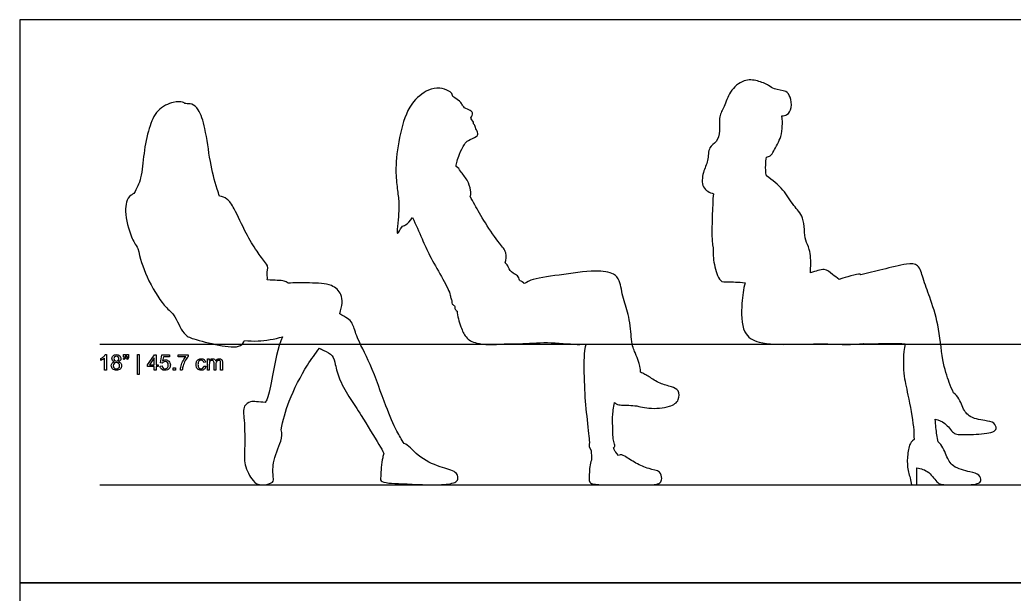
# Model space of a CAD drawing. Header units: millimetres. Extents: x 11.2 to 50.9, y -0.3 to 14.1.
# Drawn here: x 21.646 to 24.874, y 12.09 to 13.955 of the extents above; entities that cross this region are included whole.
import ezdxf

# ---------------------------------------------------------------- set-up
doc = ezdxf.new("R2010")
doc.units = ezdxf.units.MM
for name, color, linetype, true_color in [('AG-DIAGRAM', 7, 'Continuous', 0xfecc66), ('AG-GUIDES', 7, 'Continuous', 0xcccccc), ('AG-OUTLINE', 7, 'Continuous', 0x8000ff), ('X-VPRT', 6, 'Continuous', 0xff00ff)]:
    doc.layers.add(name, color=color, linetype=linetype, true_color=true_color)

msp = doc.modelspace()

# ---------------------------------------------------------------- linework, layer by layer
at = {"layer": 'AG-DIAGRAM'}
msp.add_line((21.9063, 12.4451), (31.503, 12.4451), dxfattribs=at)
at = {"layer": 'AG-GUIDES'}
msp.add_line((21.9063, 12.9023), (31.503, 12.9023), dxfattribs=at)
for points in [[(21.9092, 12.8494), (21.9092, 12.8554)], [(21.9276, 12.8178), (21.9215, 12.8178), (21.9215, 12.8569)], [(21.9236, 12.8681), (21.9276, 12.8681), (21.9276, 12.8178)], [(21.9833, 12.8518), (21.9818, 12.8542)], [(21.9824, 12.8611), (21.9824, 12.8684), (21.989, 12.8684), (21.989, 12.8626)], [(21.9857, 12.8611), (21.9824, 12.8611)], [(21.9938, 12.8518), (21.9923, 12.8542)], [(21.9929, 12.8611), (21.9929, 12.8684), (21.9995, 12.8684), (21.9995, 12.8626)], [(21.9962, 12.8611), (21.9929, 12.8611)], [(22.1086, 12.8406), (22.1026, 12.8413), (22.1077, 12.8672), (22.1324, 12.8672), (22.1324, 12.8611), (22.1125, 12.8611), (22.1098, 12.8476)], [(22.1604, 12.8611), (22.1604, 12.8672), (22.1929, 12.8672), (22.1929, 12.8623)], [(22.1848, 12.8611), (22.1604, 12.8611)], [(22.255, 12.8178), (22.255, 12.8539), (22.2607, 12.8539), (22.2607, 12.8488)], [(22.1017, 12.8307), (22.108, 12.8313)], [(22.1736, 12.8178), (22.1673, 12.8178)], [(22.2492, 12.8434), (22.2432, 12.8425)], [(22.2438, 12.831), (22.2498, 12.8301)], [(22.2613, 12.8364), (22.2613, 12.8178), (22.255, 12.8178)], [(22.2827, 12.8388), (22.2827, 12.8178), (22.2767, 12.8178), (22.2767, 12.8413)], [(22.3044, 12.8425), (22.3044, 12.8178), (22.298, 12.8178), (22.298, 12.8403)]]:
    msp.add_lwpolyline(points, dxfattribs=at)
for points in [[(22.0285, 12.8033), (22.0285, 12.8687), (22.0339, 12.8687), (22.0339, 12.8033)], [(22.0824, 12.8178), (22.0824, 12.8295), (22.0607, 12.8295), (22.0607, 12.8352), (22.0836, 12.8678), (22.0884, 12.8678), (22.0884, 12.8352), (22.0953, 12.8352), (22.0953, 12.8295), (22.0884, 12.8295), (22.0884, 12.8178)], [(22.0824, 12.8352), (22.0824, 12.8578), (22.0667, 12.8352)], [(22.1441, 12.8178), (22.1441, 12.8247), (22.1511, 12.8247), (22.1511, 12.8178)]]:
    msp.add_lwpolyline(points, close=True, dxfattribs=at)
for points in [[(21.9092, 12.8554), (21.9125, 12.8569), (21.9155, 12.859), (21.9182, 12.8611)], [(21.9155, 12.8527), (21.9131, 12.8512), (21.911, 12.85), (21.9092, 12.8494)], [(21.9215, 12.8569), (21.92, 12.8554), (21.9179, 12.8539), (21.9155, 12.8527)], [(21.9182, 12.8611), (21.9206, 12.8635), (21.9224, 12.8656), (21.9236, 12.8681)], [(21.9453, 12.8551), (21.9453, 12.8587), (21.9465, 12.8617), (21.9492, 12.8641)], [(21.9471, 12.8488), (21.9459, 12.8506), (21.9453, 12.8527), (21.9453, 12.8551)], [(21.9529, 12.8449), (21.9502, 12.8458), (21.9483, 12.847), (21.9471, 12.8488)], [(21.9492, 12.8641), (21.952, 12.8666), (21.9553, 12.8681), (21.9598, 12.8681)], [(21.9538, 12.8605), (21.9523, 12.859), (21.9517, 12.8572), (21.9517, 12.8551)], [(21.9517, 12.8551), (21.9517, 12.8527), (21.9523, 12.8509), (21.9538, 12.8494)], [(21.9598, 12.8629), (21.9574, 12.8629), (21.9556, 12.862), (21.9538, 12.8605)], [(21.9538, 12.8494), (21.9553, 12.8479), (21.9574, 12.8473), (21.9598, 12.8473)], [(21.9598, 12.8681), (21.964, 12.8681), (21.9676, 12.8666), (21.9703, 12.8641)], [(21.9655, 12.8605), (21.964, 12.862), (21.9622, 12.8629), (21.9598, 12.8629)], [(21.9598, 12.8473), (21.9622, 12.8473), (21.964, 12.8479), (21.9655, 12.8494)], [(21.9679, 12.8548), (21.9679, 12.8572), (21.967, 12.859), (21.9655, 12.8605)], [(21.9655, 12.8494), (21.967, 12.8509), (21.9679, 12.8527), (21.9679, 12.8548)], [(21.9724, 12.8488), (21.9712, 12.847), (21.9694, 12.8458), (21.9667, 12.8449)], [(21.9703, 12.8641), (21.973, 12.8614), (21.9742, 12.8584), (21.9742, 12.8548)], [(21.9742, 12.8548), (21.9742, 12.8524), (21.9736, 12.8506), (21.9724, 12.8488)], [(21.9818, 12.8542), (21.983, 12.8548), (21.9839, 12.8554), (21.9845, 12.8566)], [(21.9878, 12.856), (21.9869, 12.8542), (21.9854, 12.8527), (21.9833, 12.8518)], [(21.9845, 12.8566), (21.9851, 12.8578), (21.9854, 12.8593), (21.9857, 12.8611)], [(21.989, 12.8626), (21.989, 12.8596), (21.9887, 12.8572), (21.9878, 12.856)], [(21.9923, 12.8542), (21.9935, 12.8548), (21.9944, 12.8554), (21.995, 12.8566)], [(21.9983, 12.856), (21.9974, 12.8542), (21.9959, 12.8527), (21.9938, 12.8518)], [(21.995, 12.8566), (21.9956, 12.8578), (21.9959, 12.8593), (21.9962, 12.8611)], [(21.9995, 12.8626), (21.9995, 12.8596), (21.9992, 12.8572), (21.9983, 12.856)], [(22.1098, 12.8476), (22.1128, 12.8497), (22.1158, 12.8509), (22.1191, 12.8509)], [(22.1191, 12.8509), (22.1236, 12.8509), (22.1273, 12.8494), (22.1303, 12.8464)], [(22.1697, 12.8319), (22.1712, 12.8373), (22.1733, 12.8428), (22.1761, 12.8482)], [(22.1761, 12.8482), (22.1788, 12.8533), (22.1818, 12.8575), (22.1848, 12.8611)], [(22.1833, 12.8488), (22.1803, 12.8431), (22.1779, 12.8373), (22.1761, 12.8313)], [(22.1929, 12.8623), (22.1896, 12.859), (22.1866, 12.8545), (22.1833, 12.8488)], [(22.22, 12.8458), (22.2215, 12.8488), (22.2233, 12.8512), (22.2261, 12.8524)], [(22.2261, 12.8524), (22.2288, 12.8539), (22.2315, 12.8548), (22.2348, 12.8548)], [(22.2351, 12.8497), (22.2318, 12.8497), (22.2294, 12.8485), (22.2273, 12.8464)], [(22.2348, 12.8548), (22.2387, 12.8548), (22.242, 12.8536), (22.2444, 12.8518)], [(22.2402, 12.8479), (22.2387, 12.8491), (22.2369, 12.8497), (22.2351, 12.8497)], [(22.2444, 12.8518), (22.2468, 12.8497), (22.2486, 12.847), (22.2492, 12.8434)], [(22.2607, 12.8488), (22.2616, 12.8506), (22.2631, 12.8521), (22.2652, 12.853)], [(22.2652, 12.853), (22.267, 12.8542), (22.2691, 12.8548), (22.2715, 12.8548)], [(22.2703, 12.8494), (22.2685, 12.8494), (22.267, 12.8491), (22.2655, 12.8479)], [(22.2752, 12.8473), (22.2742, 12.8488), (22.2724, 12.8494), (22.2703, 12.8494)], [(22.2715, 12.8548), (22.2742, 12.8548), (22.2764, 12.8542), (22.2782, 12.853)], [(22.2782, 12.853), (22.28, 12.8518), (22.2812, 12.8503), (22.2818, 12.8485)], [(22.2818, 12.8485), (22.2848, 12.8527), (22.2884, 12.8548), (22.2929, 12.8548)], [(22.2917, 12.8494), (22.289, 12.8494), (22.2869, 12.8485), (22.2854, 12.847)], [(22.2953, 12.8485), (22.2944, 12.8491), (22.2932, 12.8494), (22.2917, 12.8494)], [(22.2929, 12.8548), (22.2965, 12.8548), (22.2995, 12.8536), (22.3014, 12.8518)], [(22.2974, 12.8458), (22.2971, 12.847), (22.2965, 12.8479), (22.2953, 12.8485)], [(22.3014, 12.8518), (22.3032, 12.8497), (22.3044, 12.8467), (22.3044, 12.8425)], [(21.9432, 12.8322), (21.9432, 12.8352), (21.9441, 12.8379), (21.9456, 12.8403)], [(21.9477, 12.8211), (21.9447, 12.8241), (21.9432, 12.8277), (21.9432, 12.8322)], [(21.9456, 12.8403), (21.9474, 12.8425), (21.9498, 12.844), (21.9529, 12.8449)], [(21.9598, 12.8172), (21.955, 12.8172), (21.9508, 12.8184), (21.9477, 12.8211)], [(21.9526, 12.8391), (21.9505, 12.8373), (21.9495, 12.8349), (21.9495, 12.8322)], [(21.9495, 12.8322), (21.9495, 12.8304), (21.9502, 12.8286), (21.9508, 12.8271)], [(21.9508, 12.8271), (21.9517, 12.8253), (21.9529, 12.8241), (21.9547, 12.8232)], [(21.9598, 12.8422), (21.9568, 12.8422), (21.9544, 12.8413), (21.9526, 12.8391)], [(21.9547, 12.8232), (21.9562, 12.8223), (21.958, 12.8217), (21.9598, 12.8217)], [(21.967, 12.8391), (21.9652, 12.8413), (21.9625, 12.8422), (21.9598, 12.8422)], [(21.9598, 12.8217), (21.9628, 12.8217), (21.9652, 12.8229), (21.967, 12.8247)], [(21.9718, 12.8211), (21.9688, 12.8184), (21.9646, 12.8172), (21.9598, 12.8172)], [(21.9667, 12.8449), (21.97, 12.8437), (21.9721, 12.8422), (21.9739, 12.84)], [(21.97, 12.8319), (21.97, 12.8349), (21.9691, 12.8373), (21.967, 12.8391)], [(21.967, 12.8247), (21.9691, 12.8265), (21.97, 12.8289), (21.97, 12.8319)], [(21.9764, 12.8319), (21.9764, 12.8277), (21.9748, 12.8241), (21.9718, 12.8211)], [(21.9739, 12.84), (21.9755, 12.8376), (21.9764, 12.8349), (21.9764, 12.8319)], [(22.1065, 12.8205), (22.1038, 12.8232), (22.102, 12.8265), (22.1017, 12.8307)], [(22.1176, 12.8172), (22.1131, 12.8172), (22.1095, 12.8181), (22.1065, 12.8205)], [(22.108, 12.8313), (22.1086, 12.828), (22.1098, 12.8259), (22.1113, 12.8241)], [(22.1122, 12.844), (22.1107, 12.8431), (22.1095, 12.8419), (22.1086, 12.8406)], [(22.1113, 12.8241), (22.1131, 12.8226), (22.1152, 12.8217), (22.1176, 12.8217)], [(22.1176, 12.8455), (22.1155, 12.8455), (22.1137, 12.8449), (22.1122, 12.844)], [(22.1255, 12.8425), (22.1233, 12.8443), (22.1206, 12.8455), (22.1176, 12.8455)], [(22.1176, 12.8217), (22.1206, 12.8217), (22.123, 12.8229), (22.1252, 12.8253)], [(22.1309, 12.8229), (22.1276, 12.8187), (22.1233, 12.8172), (22.1176, 12.8172)], [(22.1252, 12.8253), (22.1273, 12.8274), (22.1282, 12.8304), (22.1282, 12.834)], [(22.1282, 12.834), (22.1282, 12.8376), (22.1273, 12.8403), (22.1255, 12.8425)], [(22.1303, 12.8464), (22.1333, 12.8434), (22.1348, 12.8394), (22.1348, 12.8346)], [(22.1348, 12.8346), (22.1348, 12.8301), (22.1336, 12.8262), (22.1309, 12.8229)], [(22.1673, 12.8178), (22.1673, 12.8217), (22.1682, 12.8262), (22.1697, 12.8319)], [(22.1761, 12.8313), (22.1748, 12.8271), (22.1739, 12.8226), (22.1736, 12.8178)], [(22.2182, 12.8355), (22.2182, 12.8394), (22.2188, 12.8431), (22.22, 12.8458)], [(22.2227, 12.8217), (22.2197, 12.825), (22.2182, 12.8295), (22.2182, 12.8355)], [(22.2348, 12.8172), (22.2297, 12.8172), (22.2258, 12.8184), (22.2227, 12.8217)], [(22.2273, 12.8464), (22.2255, 12.8443), (22.2245, 12.8406), (22.2245, 12.8358)], [(22.2245, 12.8358), (22.2245, 12.831), (22.2255, 12.8274), (22.2273, 12.8253)], [(22.2273, 12.8253), (22.2291, 12.8229), (22.2315, 12.822), (22.2345, 12.822)], [(22.2345, 12.822), (22.2369, 12.822), (22.239, 12.8226), (22.2408, 12.8241)], [(22.2447, 12.8205), (22.242, 12.8181), (22.2387, 12.8172), (22.2348, 12.8172)], [(22.2432, 12.8425), (22.2426, 12.8449), (22.2417, 12.8467), (22.2402, 12.8479)], [(22.2408, 12.8241), (22.2423, 12.8256), (22.2432, 12.8277), (22.2438, 12.831)], [(22.2498, 12.8301), (22.2492, 12.8259), (22.2474, 12.8226), (22.2447, 12.8205)], [(22.2622, 12.844), (22.2616, 12.8422), (22.2613, 12.8397), (22.2613, 12.8364)], [(22.2655, 12.8479), (22.264, 12.847), (22.2628, 12.8458), (22.2622, 12.844)], [(22.2767, 12.8413), (22.2767, 12.844), (22.2761, 12.8461), (22.2752, 12.8473)], [(22.2854, 12.847), (22.2836, 12.8452), (22.2827, 12.8425), (22.2827, 12.8388)], [(22.298, 12.8403), (22.298, 12.8431), (22.298, 12.8446), (22.2974, 12.8458)]]:
    msp.add_open_spline(points, degree=3, dxfattribs=at)
at = {"layer": 'AG-OUTLINE'}
for points, knots in [([(24.1204, 13.6434), (24.1261, 13.6435), (24.1389, 13.6454), (24.1551, 13.6702), (24.1484, 13.705), (24.1357, 13.7266), (24.0944, 13.7281), (24.078, 13.7436), (24.0402, 13.7595), (23.9957, 13.7636), (23.9486, 13.7237), (23.9356, 13.6738), (23.9135, 13.6418), (23.9217, 13.595), (23.9103, 13.558), (23.8809, 13.5428), (23.8822, 13.4963), (23.8634, 13.462), (23.8574, 13.4086), (23.886, 13.3945), (23.8986, 13.3907)], [0, 0, 0, 0, 0.235612, 0.527747, 0.859961, 1.13225, 1.478452, 1.748157, 2.104177, 2.476743, 2.905127, 3.311287, 3.656408, 4.039997, 4.38234, 4.686946, 5.052543, 5.418436, 5.807415, 6.158805, 6.158805, 6.158805, 6.158805]), ([(23.0504, 13.7134), (23.0484, 13.7182), (23.0385, 13.7264), (23.0071, 13.7365), (22.9692, 13.7302), (22.9094, 13.6838), (22.8787, 13.5874), (22.8651, 13.4852), (22.8691, 13.4225), (22.8766, 13.3708), (22.8786, 13.3341), (22.8654, 13.2379), (22.8856, 13.2878), (22.8977, 13.2857), (22.9134, 13.3027), (22.9216, 13.3137)], [0, 0, 0, 0, 0.19621, 0.494449, 0.838001, 1.318898, 1.897253, 2.48108, 2.93617, 3.331414, 3.724506, 4.183485, 4.468347, 4.681467, 4.954842, 4.954842, 4.954842, 4.954842]), ([(22.2947, 13.3832), (22.292, 13.3905), (22.2796, 13.4265), (22.2627, 13.4945), (22.2504, 13.6), (22.23, 13.6632), (22.2068, 13.6843), (22.1844, 13.6817), (22.1742, 13.6897), (22.1416, 13.6908), (22.0886, 13.6643), (22.0639, 13.6023), (22.0473, 13.5227), (22.043, 13.442), (22.0257, 13.4078), (22.0168, 13.3917)], [-4.984303, -4.984303, -4.984303, -4.984303, -4.848546, -4.314217, -3.73829, -3.293443, -3.004101, -2.758075, -2.569399, -2.267617, -1.854005, -1.410203, -0.90547, -0.410724, 0, 0, 0, 0]), ([(23.0624, 13.4794), (23.0632, 13.4853), (23.0657, 13.4977), (23.0725, 13.5194), (23.0892, 13.5518), (23.1003, 13.5647), (23.1297, 13.5743), (23.1355, 13.5871), (23.1262, 13.6012), (23.1239, 13.6153), (23.1183, 13.6171), (23.1203, 13.6243), (23.1135, 13.6299), (23.1091, 13.6378), (23.1151, 13.6441), (23.1174, 13.6539), (23.1085, 13.6618), (23.0894, 13.6681), (23.0811, 13.6816), (23.08, 13.6874), (23.06, 13.7009), (23.052, 13.7066)], [0, 0, 0, 0, 0.242481, 0.520592, 0.861842, 1.10406, 1.412852, 1.605609, 1.837526, 2.048225, 2.166287, 2.304205, 2.471625, 2.631931, 2.791209, 2.960678, 3.146779, 3.405728, 3.621065, 3.769543, 4.072414, 4.072414, 4.072414, 4.072414]), ([(24.0703, 13.5096), (24.0752, 13.5103), (24.0852, 13.5136), (24.0945, 13.5305), (24.1202, 13.5763), (24.1212, 13.6087), (24.1228, 13.6298), (24.1204, 13.6434)], [-4.040069, -4.040069, -4.040069, -4.040069, -3.849919, -3.582944, -3.150249, -2.798884, -2.485775, -2.485775, -2.485775, -2.485775]), ([(24.0703, 13.4484), (24.0674, 13.4608), (24.0673, 13.4845), (24.0689, 13.5011), (24.0703, 13.5096)], [7.1780921, 7.1780921, 7.1780921, 7.1780921, 7.5203543, 7.8213757, 7.8213757, 7.8213757, 7.8213757]), ([(23.1083, 13.3825), (23.1113, 13.3876), (23.1102, 13.4038), (23.101, 13.4356), (23.0761, 13.4633), (23.0707, 13.4751), (23.0624, 13.4794)], [2.119516, 2.119516, 2.119516, 2.119516, 2.376853, 2.729515, 3.093021, 3.351291, 3.351291, 3.351291, 3.351291]), ([(24.2132, 13.1343), (24.2135, 13.1505), (24.2156, 13.1659), (24.2117, 13.2156), (24.1927, 13.2378), (24.195, 13.3167), (24.1569, 13.3509), (24.1266, 13.4062), (24.0898, 13.4355), (24.0703, 13.4484)], [0.813068, 0.813068, 0.813068, 0.813068, 0.863368, 1.233772, 1.546632, 2.028475, 2.429875, 2.874638, 3.350978, 3.350978, 3.350978, 3.350978]), ([(22.0168, 13.3917), (22.0134, 13.3901), (21.9938, 13.3784), (21.9832, 13.3318), (22.0045, 13.2553), (22.0211, 13.225), (22.0297, 13.2132)], [-5.621239, -5.621239, -5.621239, -5.621239, -5.539585, -5.126563, -4.615824, -4.305834, -4.305834, -4.305834, -4.305834]), ([(22.4492, 13.1375), (22.454, 13.1561), (22.4413, 13.167), (22.4144, 13.2069), (22.3794, 13.2609), (22.345, 13.3406), (22.3215, 13.3754), (22.303, 13.3815), (22.2947, 13.3832)], [-2.56974, -2.56974, -2.56974, -2.56974, -2.286627, -1.84933, -1.321458, -0.721562, -0.320178, 0, 0, 0, 0]), ([(23.2215, 13.1659), (23.2255, 13.1757), (23.228, 13.2017), (23.2015, 13.2302), (23.1568, 13.2947), (23.124, 13.3535), (23.1133, 13.3731), (23.1083, 13.3825)], [2.521242, 2.521242, 2.521242, 2.521242, 2.848024, 3.197688, 3.712603, 4.185709, 4.509362, 4.509362, 4.509362, 4.509362]), ([(23.8986, 13.3907), (23.8956, 13.3807), (23.897, 13.3424), (23.8891, 13.2343), (23.8977, 13.2148)], [-3.695585, -3.695585, -3.695585, -3.695585, -3.296292, -2.08374, -2.08374, -2.08374, -2.08374]), ([(22.9216, 13.3137), (22.9314, 13.2905), (22.9522, 13.2441), (22.9764, 13.1887), (23.0141, 13.1248), (23.0441, 13.068), (23.0444, 13.053), (23.0485, 13.0463), (23.0484, 13.0405), (23.0485, 13.0306), (23.0598, 13.0276), (23.0567, 13.017), (23.0625, 13.0123), (23.0657, 13.0097)], [0, 0, 0, 0, 0.498378, 0.944579, 1.448838, 1.901611, 2.110099, 2.259453, 2.397408, 2.566817, 2.738121, 2.909207, 3.075935, 3.075935, 3.075935, 3.075935]), ([(22.0297, 13.2132), (22.0362, 13.1816), (22.0531, 13.1237), (22.112, 13.0243), (22.1477, 13.0026), (22.1754, 12.9325), (22.2112, 12.9178), (22.2903, 12.8981), (22.3594, 12.8877), (22.3724, 12.9071), (22.3757, 12.9143)], [0.000138, 0.000138, 0.000138, 0.000138, 0.548822, 1.120989, 1.492246, 1.96175, 2.307512, 2.830475, 3.305189, 3.508732, 3.508732, 3.508732, 3.508732]), ([(23.8977, 13.2148), (23.8965, 13.197), (23.8984, 13.1646), (23.916, 13.102), (23.9477, 13.1055), (23.9784, 13.1034), (24.0014, 13.1018)], [0.008235, 0.008235, 0.008235, 0.008235, 0.42096, 0.837028, 1.131031, 1.596112, 1.596112, 1.596112, 1.596112]), ([(23.2687, 13.1096), (23.2679, 13.1151), (23.2632, 13.1259), (23.2438, 13.1329), (23.232, 13.149), (23.2283, 13.1625), (23.2215, 13.1659)], [5.504176, 5.504176, 5.504176, 5.504176, 5.74707, 6.027495, 6.450589, 6.695326, 6.695326, 6.695326, 6.695326]), ([(23.6614, 12.8106), (23.6622, 12.8159), (23.6605, 12.8303), (23.6469, 12.8681), (23.6439, 12.8751), (23.6357, 12.8923), (23.6313, 12.9191), (23.6267, 12.9932), (23.6036, 13.0471), (23.5961, 13.1082), (23.5752, 13.1345), (23.5092, 13.1442), (23.3986, 13.1259), (23.2982, 13.1139), (23.2848, 13.095), (23.2789, 13.104), (23.2721, 13.1079), (23.2687, 13.1096)], [-5.303375, -5.303375, -5.303375, -5.303375, -5.124943, -4.875793, -4.716253, -4.480282, -4.17851, -3.6909, -3.236277, -2.798389, -2.490036, -2.046136, -1.416353, -0.839737, -0.421984, -0.191903, -0.000015, -0.000015, -0.000015, -0.000015]), ([(24.3069, 13.1124), (24.2995, 13.1179), (24.2817, 13.1302), (24.259, 13.1518), (24.2306, 13.1384), (24.2132, 13.1343)], [4.81749, 4.81749, 4.81749, 4.81749, 5.100452, 5.483021, 5.914202, 5.914202, 5.914202, 5.914202]), ([(24.678, 12.7443), (24.6727, 12.755), (24.6613, 12.7801), (24.6397, 12.8519), (24.631, 12.9649), (24.6014, 13.0529), (24.579, 13.1133), (24.5661, 13.1629), (24.5218, 13.1649), (24.4464, 13.143), (24.4004, 13.1334), (24.3767, 13.1277)], [-4.275015, -4.275015, -4.275015, -4.275015, -3.936414, -3.411457, -2.784364, -2.223156, -1.75092, -1.366221, -1.015144, -0.498142, 0, 0, 0, 0]), ([(22.4496, 13.1113), (22.45, 13.1166), (22.4495, 13.1265), (22.4494, 13.1346), (22.4492, 13.1375)], [-0.4147044, -0.4147044, -0.4147044, -0.4147044, -0.2653275, -0.1679785, -0.1679785, -0.1679785, -0.1679785]), ([(22.5169, 13.1004), (22.5129, 13.1031), (22.5064, 13.1098), (22.4736, 13.1087), (22.4496, 13.1113)], [0, 0, 0, 0, 0.2174402, 0.5631595, 0.5631595, 0.5631595, 0.5631595]), ([(24.3767, 13.1277), (24.3743, 13.1328), (24.3288, 13.1199), (24.31, 13.1135), (24.3069, 13.1124)], [-0.8641795, -0.8641795, -0.8641795, -0.8641795, -0.3319386, -0.208722, -0.208722, -0.208722, -0.208722]), ([(22.6849, 13.0003), (22.6936, 13.0267), (22.6954, 13.0648), (22.6582, 13.0992), (22.5903, 13.1013), (22.5366, 13.101), (22.5169, 13.1004)], [-7.160215, -7.160215, -7.160215, -7.160215, -6.715061, -6.341326, -5.854279, -5.410091, -5.410091, -5.410091, -5.410091]), ([(24.0014, 13.1018), (23.9953, 13.08), (23.9886, 13.0371), (23.9882, 12.9363), (24.0488, 12.9004), (24.1572, 12.9016), (24.2814, 12.9039), (24.3425, 12.8994), (24.3792, 12.9044), (24.3962, 12.903), (24.4212, 12.9022), (24.4338, 12.904)], [0.008425, 0.008425, 0.008425, 0.008425, 0.484866, 1.043138, 1.475486, 2.086763, 2.740488, 3.203545, 3.612227, 3.862495, 4.265906, 4.265906, 4.265906, 4.265906]), ([(23.0657, 13.0097), (23.0669, 12.993), (23.0763, 12.9606), (23.0937, 12.9211), (23.1304, 12.9002), (23.186, 12.8996), (23.2187, 12.9032)], [0, 0, 0, 0, 0.406136, 0.719872, 1.077038, 1.605257, 1.605257, 1.605257, 1.605257]), ([(22.8939, 12.579), (22.8854, 12.5929), (22.8676, 12.6228), (22.8325, 12.7019), (22.7885, 12.8347), (22.7383, 12.9242), (22.728, 12.9705), (22.7106, 12.9863), (22.6949, 12.9948), (22.6849, 13.0003)], [0, 0, 0, 0, 0.397549, 0.980656, 1.700981, 2.305742, 2.696976, 2.974256, 3.273716, 3.273716, 3.273716, 3.273716]), ([(22.3757, 12.9143), (22.3903, 12.9127), (22.4198, 12.9104), (22.4735, 12.9182), (22.4992, 12.9262)], [0, 0, 0, 0, 0.3780389, 0.8891411, 0.8891411, 0.8891411, 0.8891411]), ([(22.4992, 12.9262), (22.4838, 12.891), (22.4667, 12.8033), (22.4545, 12.7321), (22.4452, 12.7161), (22.4431, 12.7127)], [0.810524, 0.810524, 0.810524, 0.810524, 1.461312, 1.973104, 2.115405, 2.115405, 2.115405, 2.115405]), ([(22.4944, 12.6236), (22.5007, 12.6553), (22.5164, 12.7168), (22.5728, 12.8279), (22.6057, 12.8709), (22.6189, 12.8888)], [-9.490757, -9.490757, -9.490757, -9.490757, -8.930011, -8.278953, -7.874029, -7.874029, -7.874029, -7.874029]), ([(22.6189, 12.8888), (22.6236, 12.8866), (22.6388, 12.8789), (22.6635, 12.8669), (22.6707, 12.8344), (22.6828, 12.784), (22.7199, 12.7225), (22.754, 12.6732), (22.8115, 12.5763), (22.8243, 12.5566), (22.8285, 12.5471)], [0.221468, 0.221468, 0.221468, 0.221468, 0.366744, 0.700641, 1.023322, 1.44764, 1.936604, 2.413149, 3.027879, 3.367867, 3.367867, 3.367867, 3.367867]), ([(23.2187, 12.9032), (23.2465, 12.9028), (23.2896, 12.9037), (23.3692, 12.9107), (23.4595, 12.8985), (23.4878, 12.9045), (23.4772, 12.8878), (23.4774, 12.781), (23.483, 12.6957), (23.4936, 12.6066), (23.496, 12.5792), (23.494, 12.5772), (23.4942, 12.5687), (23.501, 12.5562)], [0.129842, 0.129842, 0.129842, 0.129842, 0.475531, 1.051243, 1.638767, 1.91747, 2.129714, 2.607358, 3.191505, 3.76377, 4.068057, 4.259771, 4.473639, 4.473639, 4.473639, 4.473639]), ([(24.4338, 12.904), (24.4477, 12.9044), (24.4664, 12.9046), (24.489, 12.9048), (24.5202, 12.9033), (24.5139, 12.8701), (24.5138, 12.8057), (24.5297, 12.7401), (24.5495, 12.6338), (24.5492, 12.6062), (24.5494, 12.5923)], [0, 0, 0, 0, 0.30935, 0.646118, 0.646118, 0.646118, 1.219962, 1.720131, 2.31285, 2.689203, 2.689203, 2.689203, 2.689203]), ([(23.5764, 12.7122), (23.5809, 12.7094), (23.5903, 12.702), (23.6395, 12.7059), (23.6867, 12.6909), (23.7553, 12.695), (23.7885, 12.7182), (23.7875, 12.7537), (23.7606, 12.7649), (23.7245, 12.7724), (23.6905, 12.7958), (23.6763, 12.8039), (23.6663, 12.8086), (23.6614, 12.8106)], [0.00174, 0.00174, 0.00174, 0.00174, 0.227658, 0.614624, 1.032013, 1.500486, 1.846204, 2.148984, 2.43844, 2.793971, 3.158343, 3.390507, 3.617057, 3.617057, 3.617057, 3.617057]), ([(24.6185, 12.658), (24.6293, 12.6557), (24.6529, 12.6474), (24.6759, 12.6123), (24.6931, 12.6077), (24.7429, 12.6081), (24.8042, 12.6132), (24.8197, 12.6275), (24.8093, 12.6498), (24.7783, 12.6531), (24.7239, 12.6639), (24.7066, 12.698), (24.6926, 12.7338), (24.678, 12.7443)], [0.745247, 0.745247, 0.745247, 0.745247, 1.055217, 1.442784, 1.683539, 2.110329, 2.587101, 2.825757, 3.082499, 3.415132, 3.851613, 4.222568, 4.602356, 4.602356, 4.602356, 4.602356]), ([(22.4431, 12.7127), (22.433, 12.7139), (22.4125, 12.7152), (22.395, 12.7174), (22.3688, 12.7008), (22.3762, 12.6533), (22.3772, 12.5612), (22.3728, 12.5121), (22.3999, 12.4558), (22.4291, 12.441), (22.4707, 12.4507), (22.4688, 12.4719), (22.4648, 12.5185), (22.4947, 12.5837), (22.499, 12.6119), (22.4944, 12.6236)], [-8.347695, -8.347695, -8.347695, -8.347695, -8.085037, -7.821249, -7.534359, -7.140018, -6.572575, -6.148318, -5.705291, -5.374011, -5.023962, -4.787873, -4.388922, -3.879917, -3.553254, -3.553254, -3.553254, -3.553254]), ([(23.5738, 12.5657), (23.579, 12.5689), (23.5767, 12.5768), (23.5717, 12.5969), (23.572, 12.6159), (23.572, 12.6323), (23.5686, 12.657), (23.5739, 12.6962), (23.5764, 12.7122)], [5.202722, 5.202722, 5.202722, 5.202722, 5.446159, 5.727636, 6.104316, 6.336367, 6.782331, 7.107717, 7.107717, 7.107717, 7.107717]), ([(24.6277, 12.5847), (24.6246, 12.6001), (24.621, 12.6219), (24.619, 12.6488), (24.6185, 12.658)], [0, 0, 0, 0, 0.3994956, 0.6023236, 0.6023236, 0.6023236, 0.6023236]), ([(24.5494, 12.5923), (24.5349, 12.5811), (24.5295, 12.552), (24.5252, 12.5092), (24.5367, 12.4677), (24.5397, 12.4525), (24.5415, 12.4451), (24.5471, 12.4451), (24.5528, 12.4451), (24.5584, 12.4451)], [5.539056, 5.539056, 5.539056, 5.539056, 5.920196, 6.372029, 6.802588, 7.120692, 7.120692, 7.120692, 7.394785, 7.394785, 7.394785, 7.394785]), ([(22.8285, 12.5471), (22.8269, 12.5426), (22.8235, 12.5333), (22.8188, 12.5011), (22.8188, 12.4735), (22.8135, 12.4511), (22.8909, 12.4488), (23.0087, 12.4428), (23.063, 12.4509), (23.0711, 12.4677), (23.0624, 12.4911), (23.0069, 12.5023), (22.9387, 12.5341), (22.9072, 12.5761), (22.8939, 12.579)], [-8.81328, -8.81328, -8.81328, -8.81328, -8.590004, -8.256612, -7.939291, -7.718054, -7.241986, -6.626527, -6.254235, -6.042241, -5.790293, -5.399587, -4.91116, -4.491836, -4.491836, -4.491836, -4.491836]), ([(23.5903, 12.5405), (23.5807, 12.5508), (23.5781, 12.5552), (23.5751, 12.5621), (23.5738, 12.5657)], [0, 0, 0, 0, 0.1596934, 0.3488821, 0.3488821, 0.3488821, 0.3488821]), ([(24.5584, 12.4451), (24.5584, 12.4635), (24.5584, 12.4819), (24.5584, 12.5002), (24.5719, 12.498), (24.5989, 12.491), (24.6247, 12.4496), (24.642, 12.445), (24.6917, 12.4454), (24.7532, 12.4447), (24.7699, 12.4575), (24.7617, 12.4806), (24.7312, 12.4869), (24.6727, 12.5012), (24.6545, 12.5387), (24.6405, 12.5746), (24.6277, 12.5847)], [0.239598, 0.239598, 0.239598, 0.239598, 0.681567, 0.681567, 0.681567, 1.063374, 1.446836, 1.68504, 2.10731, 2.579031, 2.815159, 3.069181, 3.398291, 3.830149, 4.197174, 4.572939, 4.572939, 4.572939, 4.572939]), ([(23.5018, 12.5248), (23.4963, 12.5141), (23.4955, 12.4798), (23.4928, 12.4519), (23.5144, 12.4461), (23.5533, 12.4444), (23.6189, 12.4457), (23.6763, 12.4445), (23.7252, 12.4449), (23.732, 12.4669), (23.7259, 12.4913), (23.6864, 12.4963), (23.6472, 12.5142), (23.6118, 12.5376), (23.5982, 12.545), (23.5903, 12.5405)], [0.108627, 0.108627, 0.108627, 0.108627, 0.496122, 0.791238, 1.036276, 1.486268, 1.891078, 2.351479, 2.773903, 2.972399, 3.242747, 3.588915, 3.984661, 4.357686, 4.600422, 4.600422, 4.600422, 4.600422]), ([(23.501, 12.5562), (23.5016, 12.5502), (23.5022, 12.5387), (23.502, 12.5292), (23.5018, 12.5248)], [-0.4614479, -0.4614479, -0.4614479, -0.4614479, -0.2184487, -0.0166581, -0.0166581, -0.0166581, -0.0166581])]:
    msp.add_open_spline(points, degree=3, knots=knots, dxfattribs=at)
msp.add_open_spline([(23.052, 13.7066), (23.0517, 13.7091), (23.0512, 13.7114), (23.0504, 13.7134)], degree=3, dxfattribs=at)
at = {"layer": 'X-VPRT'}
for points in [[(21.6463, 13.9555), (21.6463, 12.1267), (31.7062, 12.1267), (31.7062, 13.9555)], [(21.6463, 12.1267), (21.6463, 10.2979), (31.7062, 10.2979), (31.7062, 12.1267)]]:
    msp.add_lwpolyline(points, close=True, dxfattribs=at)

doc.saveas('drawing.dxf')
